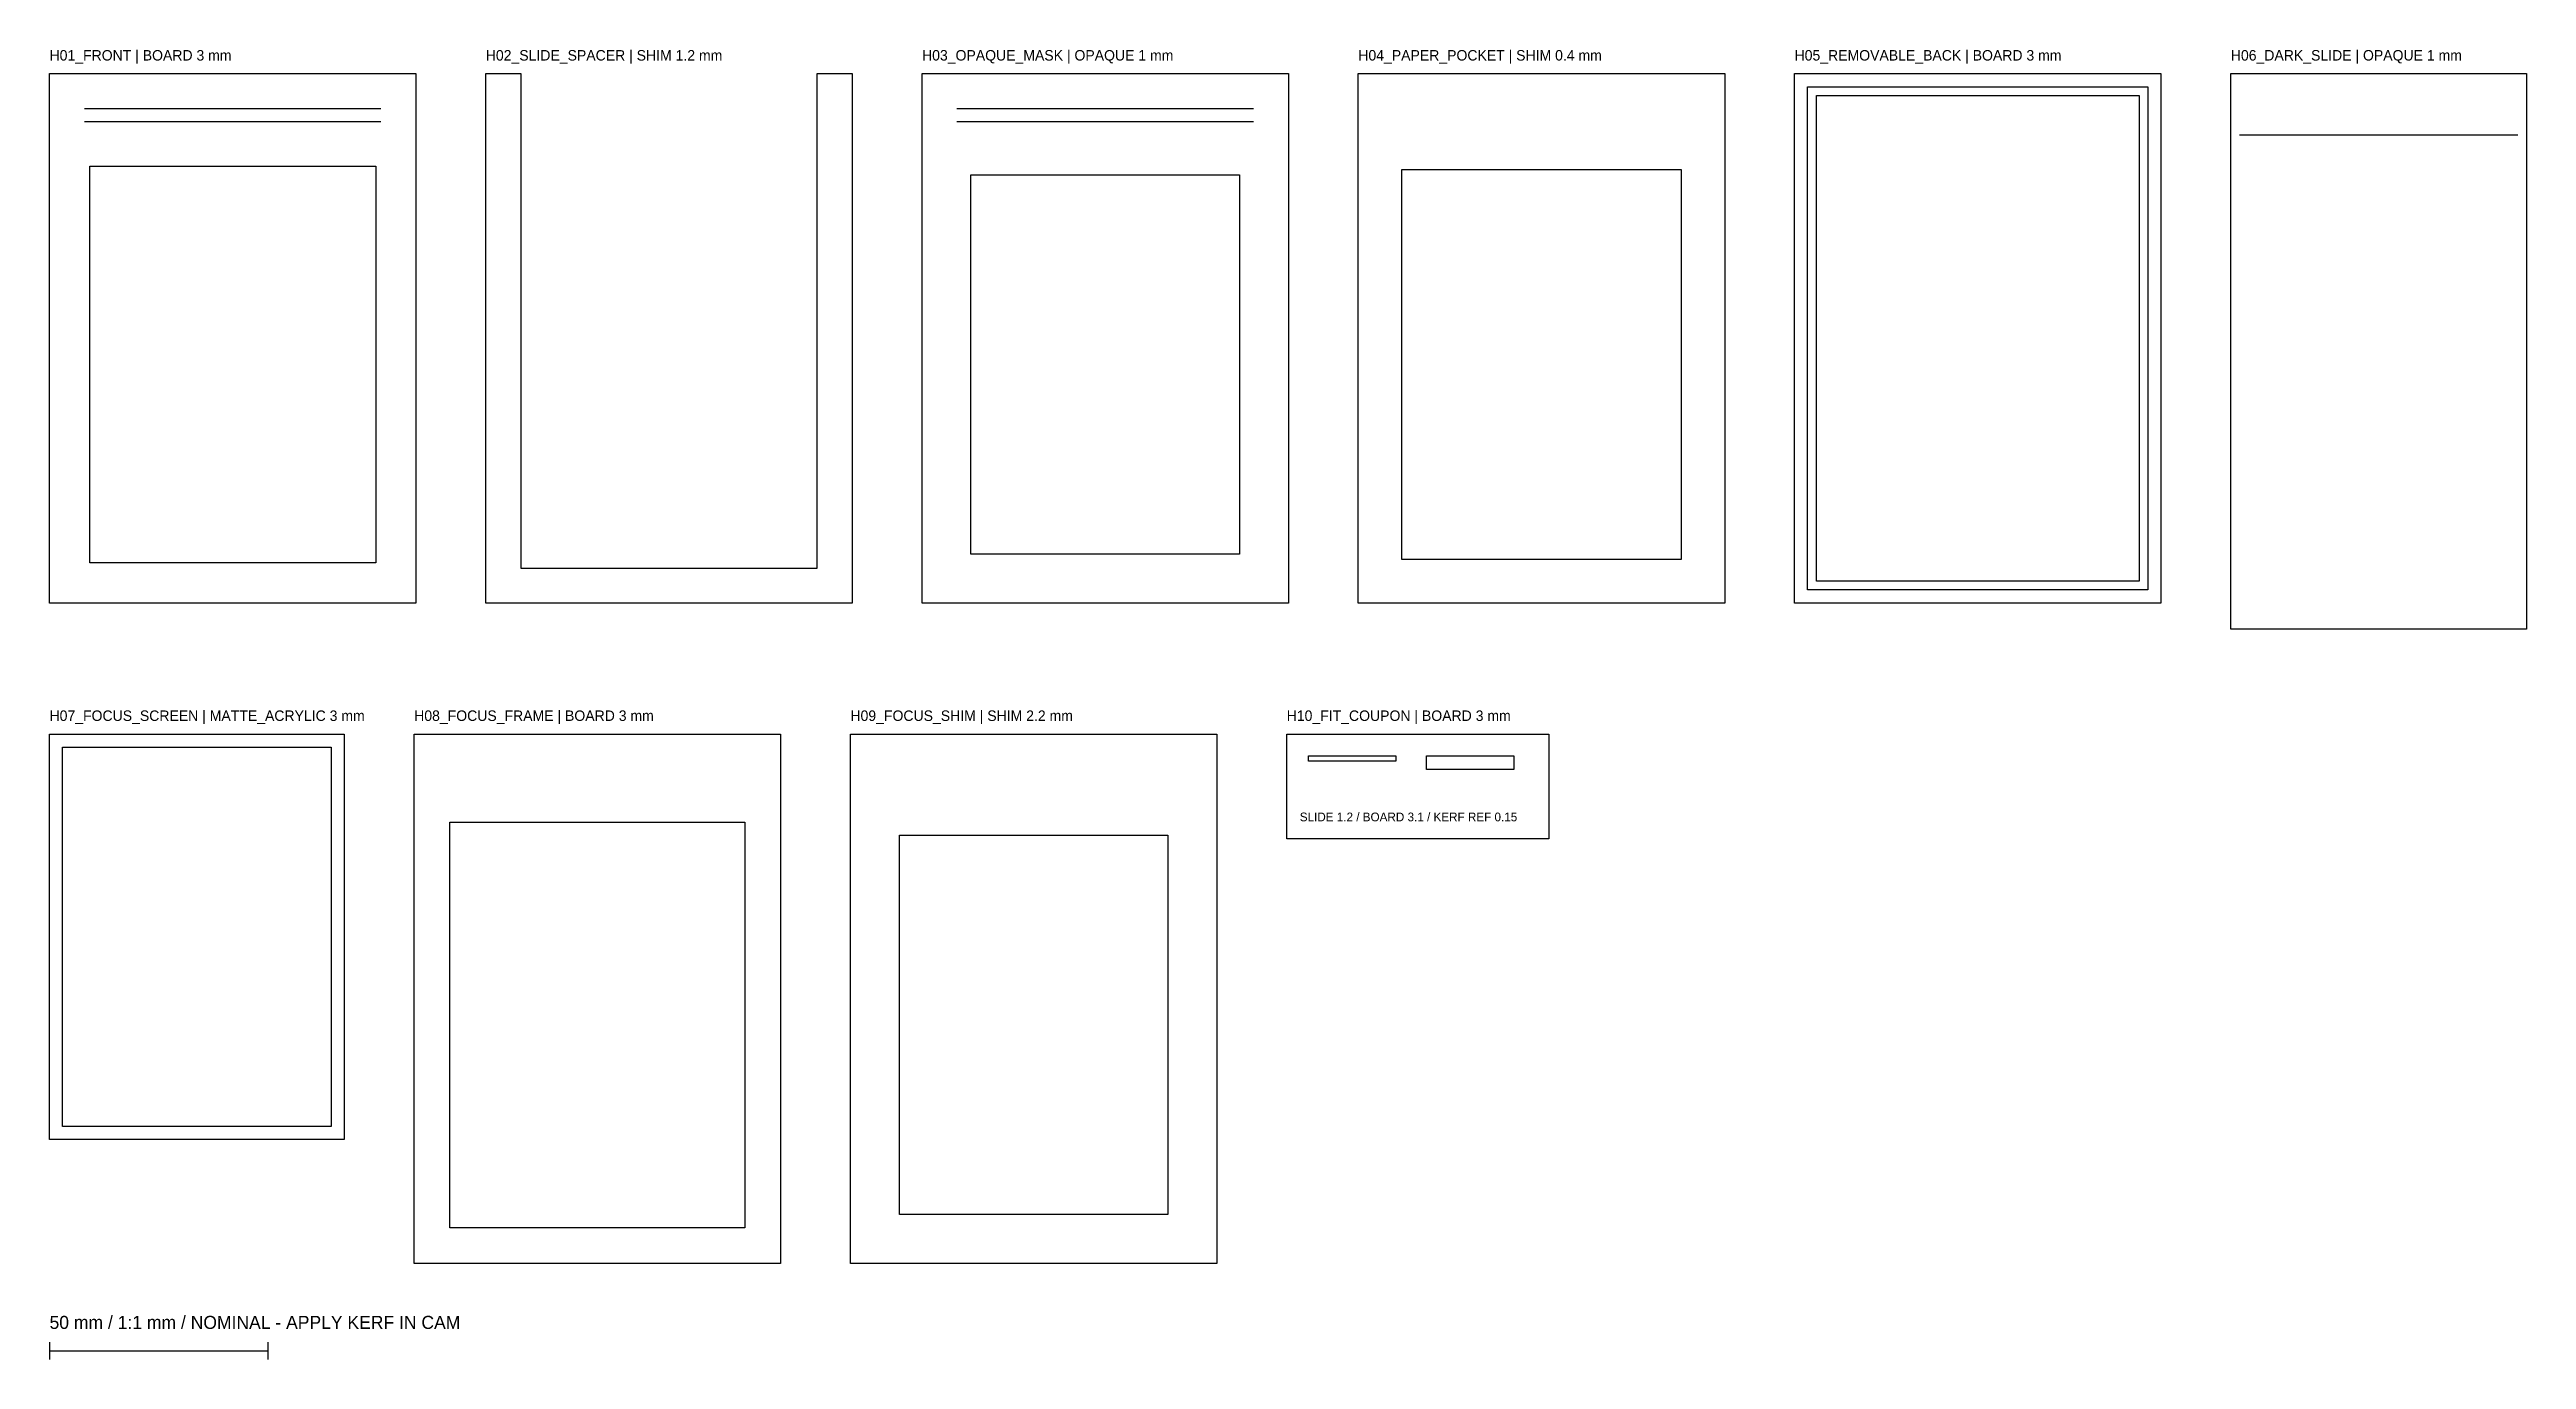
# Model space of a CAD drawing. Extents: x 10 to 577, y -311 to -10.
import ezdxf

# ---------------------------------------------------------------- set-up
doc = ezdxf.new("R2010")
doc.units = 0
for name, color, linetype in [('CALIBRATION', 7, 'CONTINUOUS'), ('CUT', 1, 'CONTINUOUS'), ('GUIDE', 8, 'CONTINUOUS'), ('LABEL', 7, 'CONTINUOUS')]:
    doc.layers.add(name, color=color, linetype=linetype)

msp = doc.modelspace()

# ---------------------------------------------------------------- linework, layer by layer
at = {"layer": 'CALIBRATION'}
for p, q in [((10, -306.6), (10, -310.6)), ((10, -308.6), (60, -308.6)), ((60, -306.6), (60, -310.6))]:
    msp.add_line(p, q, dxfattribs=at)
at = {"layer": 'CUT'}
for points in [[(10, -16), (93.9, -16), (93.9, -137.3), (10, -137.3)], [(109.9, -16), (117.9, -16), (117.9, -129.3), (185.8, -129.3), (185.8, -16), (193.8, -16), (193.8, -137.3), (109.9, -137.3)], [(209.8, -16), (293.7, -16), (293.7, -137.3), (209.8, -137.3)], [(309.7, -16), (393.6, -16), (393.6, -137.3), (309.7, -137.3)], [(409.6, -16), (493.5, -16), (493.5, -137.3), (409.6, -137.3)], [(509.5, -16), (577.2, -16), (577.2, -143.3), (509.5, -143.3)], [(19.2, -37.2), (84.7, -37.2), (84.7, -128.1), (19.2, -128.1)], [(221, -39.2), (282.5, -39.2), (282.5, -126.1), (221, -126.1)], [(319.7, -38), (383.6, -38), (383.6, -127.3), (319.7, -127.3)], [(10, -167.3), (77.5, -167.3), (77.5, -260.2), (10, -260.2)], [(93.5, -167.3), (177.4, -167.3), (177.4, -288.6), (93.5, -288.6)], [(193.4, -167.3), (277.3, -167.3), (277.3, -288.6), (193.4, -288.6)], [(293.3, -167.3), (353.3, -167.3), (353.3, -191.3), (293.3, -191.3)], [(298.3, -172.3), (318.3, -172.3), (318.3, -173.5), (298.3, -173.5)], [(325.3, -172.3), (345.3, -172.3), (345.3, -175.4), (325.3, -175.4)], [(101.7, -187.5), (169.2, -187.5), (169.2, -280.4), (101.7, -280.4)], [(204.6, -190.5), (266.1, -190.5), (266.1, -277.4), (204.6, -277.4)]]:
    msp.add_lwpolyline(points, close=True, dxfattribs=at)
at = {"layer": 'GUIDE'}
for p, q in [((18, -24), (85.9, -24)), ((18, -27), (85.9, -27)), ((217.8, -24), (285.7, -24)), ((217.8, -27), (285.7, -27)), ((511.5, -30), (575.2, -30))]:
    msp.add_line(p, q, dxfattribs=at)
for points in [[(412.6, -19), (490.5, -19), (490.5, -134.3), (412.6, -134.3)], [(414.6, -21), (488.5, -21), (488.5, -132.3), (414.6, -132.3)], [(13, -170.3), (74.5, -170.3), (74.5, -257.2), (13, -257.2)]]:
    msp.add_lwpolyline(points, close=True, dxfattribs=at)

# ---------------------------------------------------------------- texts
at = {"layer": 'LABEL'}
for s, height, p in [('H01_FRONT | BOARD 3 mm', 2.4, (10, -13)), ('H02_SLIDE_SPACER | SHIM 1.2 mm', 2.4, (109.9, -13)), ('H03_OPAQUE_MASK | OPAQUE 1 mm', 2.4, (209.8, -13)), ('H04_PAPER_POCKET | SHIM 0.4 mm', 2.4, (309.7, -13)), ('H05_REMOVABLE_BACK | BOARD 3 mm', 2.4, (409.6, -13)), ('H06_DARK_SLIDE | OPAQUE 1 mm', 2.4, (509.5, -13)), ('H07_FOCUS_SCREEN | MATTE_ACRYLIC 3 mm', 2.4, (10, -164.3)), ('H08_FOCUS_FRAME | BOARD 3 mm', 2.4, (93.5, -164.3)), ('H09_FOCUS_SHIM | SHIM 2.2 mm', 2.4, (193.4, -164.3)), ('H10_FIT_COUPON | BOARD 3 mm', 2.4, (293.3, -164.3)), ('SLIDE 1.2 / BOARD 3.1 / KERF REF 0.15', 2, (296.3, -187.3)), ('50 mm / 1:1 mm / NOMINAL - APPLY KERF IN CAM', 3, (10, -303.6))]:
    msp.add_text(s, height=height, dxfattribs=at).set_placement(p)

doc.saveas('drawing.dxf')
